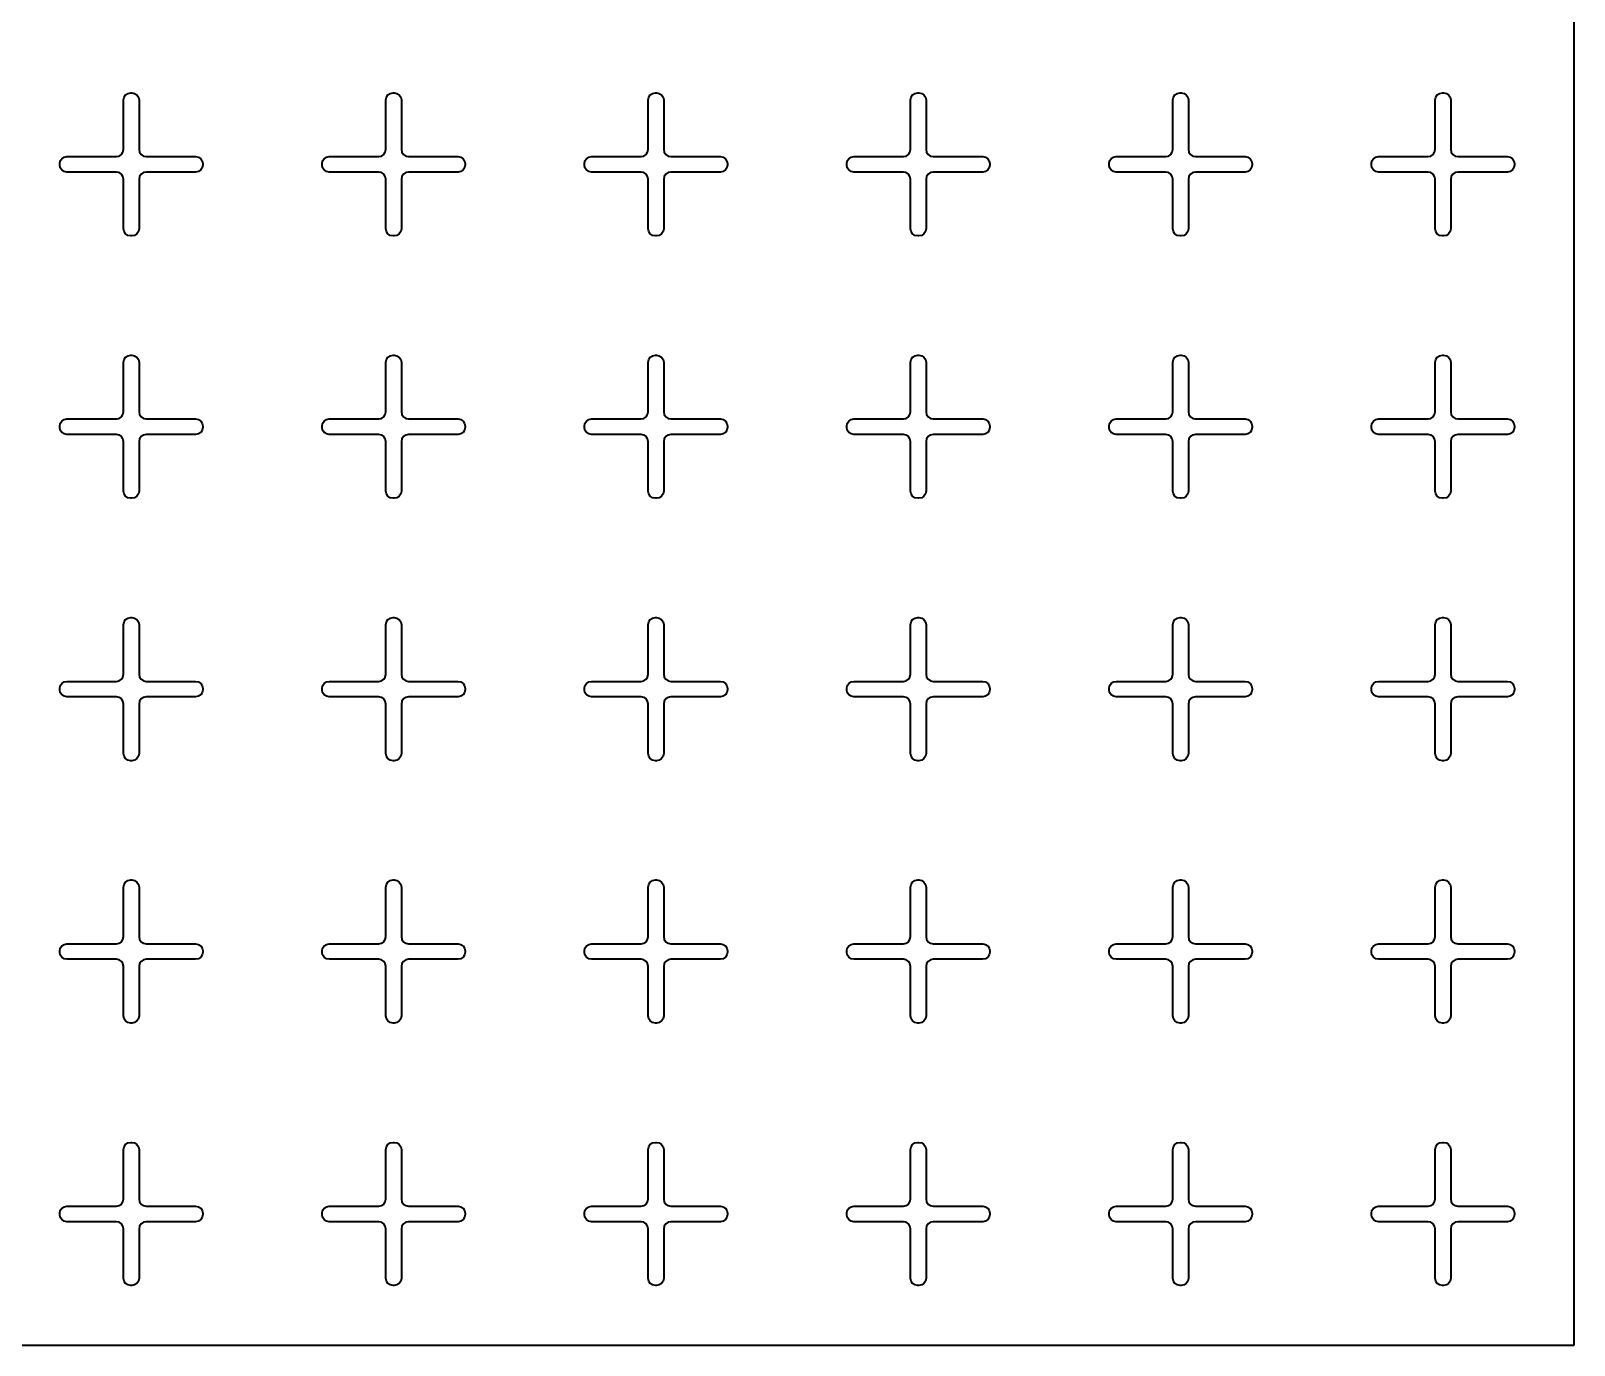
# Model space of a CAD drawing. Header units: millimetres. Extents: x 20 to 1230, y 108 to 2418.
# Drawn here: x 582 to 1230, y 108 to 659 of the extents above; entities that cross this region are included whole.
import ezdxf

# ---------------------------------------------------------------- set-up
doc = ezdxf.new("R2010")
doc.units = ezdxf.units.MM
doc.header["$LTSCALE"] = 0.75
doc.layers.add('Visible', color=7, linetype='Continuous', lineweight=35)

msp = doc.modelspace()

# ---------------------------------------------------------------- linework, layer by layer
at = {"layer": 'Visible'}
for p, q in [((1229.518911, 107.895709), (1229.518911, 2417.895709)), ((621.268911, 609.145709), (621.268911, 629.895709)), ((624.268911, 632.895709), (624.768911, 632.895709)), ((627.768911, 629.895709), (627.768911, 609.145709)), ((731.268911, 609.145709), (731.268911, 629.895709)), ((734.268911, 632.895709), (734.768911, 632.895709)), ((737.768911, 629.895709), (737.768911, 609.145709)), ((841.268911, 609.145709), (841.268911, 629.895709)), ((844.268911, 632.895709), (844.768911, 632.895709)), ((847.768911, 629.895709), (847.768911, 609.145709)), ((951.268911, 609.145709), (951.268911, 629.895709)), ((954.268911, 632.895709), (954.768911, 632.895709)), ((957.768911, 629.895709), (957.768911, 609.145709)), ((1061.268911, 609.145709), (1061.268911, 629.895709)), ((1064.268911, 632.895709), (1064.768911, 632.895709)), ((1067.768911, 629.895709), (1067.768911, 609.145709)), ((1171.268911, 609.145709), (1171.268911, 629.895709)), ((1174.268911, 632.895709), (1174.768911, 632.895709)), ((1177.768911, 629.895709), (1177.768911, 609.145709)), ((594.518911, 602.645709), (594.518911, 603.145709)), ((597.518911, 606.145709), (618.268911, 606.145709)), ((630.768911, 606.145709), (651.518911, 606.145709)), ((654.518911, 603.145709), (654.518911, 602.645709)), ((704.518911, 602.645709), (704.518911, 603.145709)), ((707.518911, 606.145709), (728.268911, 606.145709)), ((740.768911, 606.145709), (761.518911, 606.145709)), ((764.518911, 603.145709), (764.518911, 602.645709)), ((814.518911, 602.645709), (814.518911, 603.145709)), ((817.518911, 606.145709), (838.268911, 606.145709)), ((850.768911, 606.145709), (871.518911, 606.145709)), ((874.518911, 603.145709), (874.518911, 602.645709)), ((924.518911, 602.645709), (924.518911, 603.145709)), ((927.518911, 606.145709), (948.268911, 606.145709)), ((960.768911, 606.145709), (981.518911, 606.145709)), ((984.518911, 603.145709), (984.518911, 602.645709)), ((1034.518911, 602.645709), (1034.518911, 603.145709)), ((1037.518911, 606.145709), (1058.268911, 606.145709)), ((1070.768911, 606.145709), (1091.518911, 606.145709)), ((1094.518911, 603.145709), (1094.518911, 602.645709)), ((1144.518911, 602.645709), (1144.518911, 603.145709)), ((1147.518911, 606.145709), (1168.268911, 606.145709)), ((1180.768911, 606.145709), (1201.518911, 606.145709)), ((1204.518911, 603.145709), (1204.518911, 602.645709)), ((618.268911, 599.645709), (597.518911, 599.645709)), ((621.268911, 575.895709), (621.268911, 596.645709)), ((627.768911, 596.645709), (627.768911, 575.895709)), ((651.518911, 599.645709), (630.768911, 599.645709)), ((728.268911, 599.645709), (707.518911, 599.645709)), ((731.268911, 575.895709), (731.268911, 596.645709)), ((737.768911, 596.645709), (737.768911, 575.895709)), ((761.518911, 599.645709), (740.768911, 599.645709)), ((838.268911, 599.645709), (817.518911, 599.645709)), ((841.268911, 575.895709), (841.268911, 596.645709)), ((847.768911, 596.645709), (847.768911, 575.895709)), ((871.518911, 599.645709), (850.768911, 599.645709)), ((948.268911, 599.645709), (927.518911, 599.645709)), ((951.268911, 575.895709), (951.268911, 596.645709)), ((957.768911, 596.645709), (957.768911, 575.895709)), ((981.518911, 599.645709), (960.768911, 599.645709)), ((1058.268911, 599.645709), (1037.518911, 599.645709)), ((1061.268911, 575.895709), (1061.268911, 596.645709)), ((1067.768911, 596.645709), (1067.768911, 575.895709)), ((1091.518911, 599.645709), (1070.768911, 599.645709)), ((1168.268911, 599.645709), (1147.518911, 599.645709)), ((1171.268911, 575.895709), (1171.268911, 596.645709)), ((1177.768911, 596.645709), (1177.768911, 575.895709)), ((1201.518911, 599.645709), (1180.768911, 599.645709)), ((624.768911, 572.895709), (624.268911, 572.895709)), ((734.768911, 572.895709), (734.268911, 572.895709)), ((844.768911, 572.895709), (844.268911, 572.895709)), ((954.768911, 572.895709), (954.268911, 572.895709)), ((1064.768911, 572.895709), (1064.268911, 572.895709)), ((1174.768911, 572.895709), (1174.268911, 572.895709)), ((621.268911, 499.145709), (621.268911, 519.895709)), ((624.268911, 522.895709), (624.768911, 522.895709)), ((627.768911, 519.895709), (627.768911, 499.145709)), ((731.268911, 499.145709), (731.268911, 519.895709)), ((734.268911, 522.895709), (734.768911, 522.895709)), ((737.768911, 519.895709), (737.768911, 499.145709)), ((841.268911, 499.145709), (841.268911, 519.895709)), ((844.268911, 522.895709), (844.768911, 522.895709)), ((847.768911, 519.895709), (847.768911, 499.145709)), ((951.268911, 499.145709), (951.268911, 519.895709)), ((954.268911, 522.895709), (954.768911, 522.895709)), ((957.768911, 519.895709), (957.768911, 499.145709)), ((1061.268911, 499.145709), (1061.268911, 519.895709)), ((1064.268911, 522.895709), (1064.768911, 522.895709)), ((1067.768911, 519.895709), (1067.768911, 499.145709)), ((1171.268911, 499.145709), (1171.268911, 519.895709)), ((1174.268911, 522.895709), (1174.768911, 522.895709)), ((1177.768911, 519.895709), (1177.768911, 499.145709)), ((594.518911, 492.645709), (594.518911, 493.145709)), ((597.518911, 496.145709), (618.268911, 496.145709)), ((630.768911, 496.145709), (651.518911, 496.145709)), ((654.518911, 493.145709), (654.518911, 492.645709)), ((704.518911, 492.645709), (704.518911, 493.145709)), ((707.518911, 496.145709), (728.268911, 496.145709)), ((740.768911, 496.145709), (761.518911, 496.145709)), ((764.518911, 493.145709), (764.518911, 492.645709)), ((814.518911, 492.645709), (814.518911, 493.145709)), ((817.518911, 496.145709), (838.268911, 496.145709)), ((850.768911, 496.145709), (871.518911, 496.145709)), ((874.518911, 493.145709), (874.518911, 492.645709)), ((924.518911, 492.645709), (924.518911, 493.145709)), ((927.518911, 496.145709), (948.268911, 496.145709)), ((960.768911, 496.145709), (981.518911, 496.145709)), ((984.518911, 493.145709), (984.518911, 492.645709)), ((1034.518911, 492.645709), (1034.518911, 493.145709)), ((1037.518911, 496.145709), (1058.268911, 496.145709)), ((1070.768911, 496.145709), (1091.518911, 496.145709)), ((1094.518911, 493.145709), (1094.518911, 492.645709)), ((1144.518911, 492.645709), (1144.518911, 493.145709)), ((1147.518911, 496.145709), (1168.268911, 496.145709)), ((1180.768911, 496.145709), (1201.518911, 496.145709)), ((1204.518911, 493.145709), (1204.518911, 492.645709)), ((618.268911, 489.645709), (597.518911, 489.645709)), ((621.268911, 465.895709), (621.268911, 486.645709)), ((627.768911, 486.645709), (627.768911, 465.895709)), ((651.518911, 489.645709), (630.768911, 489.645709)), ((728.268911, 489.645709), (707.518911, 489.645709)), ((731.268911, 465.895709), (731.268911, 486.645709)), ((737.768911, 486.645709), (737.768911, 465.895709)), ((761.518911, 489.645709), (740.768911, 489.645709)), ((838.268911, 489.645709), (817.518911, 489.645709)), ((841.268911, 465.895709), (841.268911, 486.645709)), ((847.768911, 486.645709), (847.768911, 465.895709)), ((871.518911, 489.645709), (850.768911, 489.645709)), ((948.268911, 489.645709), (927.518911, 489.645709)), ((951.268911, 465.895709), (951.268911, 486.645709)), ((957.768911, 486.645709), (957.768911, 465.895709)), ((981.518911, 489.645709), (960.768911, 489.645709)), ((1058.268911, 489.645709), (1037.518911, 489.645709)), ((1061.268911, 465.895709), (1061.268911, 486.645709)), ((1067.768911, 486.645709), (1067.768911, 465.895709)), ((1091.518911, 489.645709), (1070.768911, 489.645709)), ((1168.268911, 489.645709), (1147.518911, 489.645709)), ((1171.268911, 465.895709), (1171.268911, 486.645709)), ((1177.768911, 486.645709), (1177.768911, 465.895709)), ((1201.518911, 489.645709), (1180.768911, 489.645709)), ((624.768911, 462.895709), (624.268911, 462.895709)), ((734.768911, 462.895709), (734.268911, 462.895709)), ((844.768911, 462.895709), (844.268911, 462.895709)), ((954.768911, 462.895709), (954.268911, 462.895709)), ((1064.768911, 462.895709), (1064.268911, 462.895709)), ((1174.768911, 462.895709), (1174.268911, 462.895709)), ((621.268911, 389.145709), (621.268911, 409.895709)), ((624.268911, 412.895709), (624.768911, 412.895709)), ((627.768911, 409.895709), (627.768911, 389.145709)), ((731.268911, 389.145709), (731.268911, 409.895709)), ((734.268911, 412.895709), (734.768911, 412.895709)), ((737.768911, 409.895709), (737.768911, 389.145709)), ((841.268911, 389.145709), (841.268911, 409.895709)), ((844.268911, 412.895709), (844.768911, 412.895709)), ((847.768911, 409.895709), (847.768911, 389.145709)), ((951.268911, 389.145709), (951.268911, 409.895709)), ((954.268911, 412.895709), (954.768911, 412.895709)), ((957.768911, 409.895709), (957.768911, 389.145709)), ((1061.268911, 389.145709), (1061.268911, 409.895709)), ((1064.268911, 412.895709), (1064.768911, 412.895709)), ((1067.768911, 409.895709), (1067.768911, 389.145709)), ((1171.268911, 389.145709), (1171.268911, 409.895709)), ((1174.268911, 412.895709), (1174.768911, 412.895709)), ((1177.768911, 409.895709), (1177.768911, 389.145709)), ((594.518911, 382.645709), (594.518911, 383.145709)), ((597.518911, 386.145709), (618.268911, 386.145709)), ((630.768911, 386.145709), (651.518911, 386.145709)), ((654.518911, 383.145709), (654.518911, 382.645709)), ((704.518911, 382.645709), (704.518911, 383.145709)), ((707.518911, 386.145709), (728.268911, 386.145709)), ((740.768911, 386.145709), (761.518911, 386.145709)), ((764.518911, 383.145709), (764.518911, 382.645709)), ((814.518911, 382.645709), (814.518911, 383.145709)), ((817.518911, 386.145709), (838.268911, 386.145709)), ((850.768911, 386.145709), (871.518911, 386.145709)), ((874.518911, 383.145709), (874.518911, 382.645709)), ((924.518911, 382.645709), (924.518911, 383.145709)), ((927.518911, 386.145709), (948.268911, 386.145709)), ((960.768911, 386.145709), (981.518911, 386.145709)), ((984.518911, 383.145709), (984.518911, 382.645709)), ((1034.518911, 382.645709), (1034.518911, 383.145709)), ((1037.518911, 386.145709), (1058.268911, 386.145709)), ((1070.768911, 386.145709), (1091.518911, 386.145709)), ((1094.518911, 383.145709), (1094.518911, 382.645709)), ((1144.518911, 382.645709), (1144.518911, 383.145709)), ((1147.518911, 386.145709), (1168.268911, 386.145709)), ((1180.768911, 386.145709), (1201.518911, 386.145709)), ((1204.518911, 383.145709), (1204.518911, 382.645709)), ((618.268911, 379.645709), (597.518911, 379.645709)), ((621.268911, 355.895709), (621.268911, 376.645709)), ((627.768911, 376.645709), (627.768911, 355.895709)), ((651.518911, 379.645709), (630.768911, 379.645709)), ((728.268911, 379.645709), (707.518911, 379.645709)), ((731.268911, 355.895709), (731.268911, 376.645709)), ((737.768911, 376.645709), (737.768911, 355.895709)), ((761.518911, 379.645709), (740.768911, 379.645709)), ((838.268911, 379.645709), (817.518911, 379.645709)), ((841.268911, 355.895709), (841.268911, 376.645709)), ((847.768911, 376.645709), (847.768911, 355.895709)), ((871.518911, 379.645709), (850.768911, 379.645709)), ((948.268911, 379.645709), (927.518911, 379.645709)), ((951.268911, 355.895709), (951.268911, 376.645709)), ((957.768911, 376.645709), (957.768911, 355.895709)), ((981.518911, 379.645709), (960.768911, 379.645709)), ((1058.268911, 379.645709), (1037.518911, 379.645709)), ((1061.268911, 355.895709), (1061.268911, 376.645709)), ((1067.768911, 376.645709), (1067.768911, 355.895709)), ((1091.518911, 379.645709), (1070.768911, 379.645709)), ((1168.268911, 379.645709), (1147.518911, 379.645709)), ((1171.268911, 355.895709), (1171.268911, 376.645709)), ((1177.768911, 376.645709), (1177.768911, 355.895709)), ((1201.518911, 379.645709), (1180.768911, 379.645709)), ((624.768911, 352.895709), (624.268911, 352.895709)), ((734.768911, 352.895709), (734.268911, 352.895709)), ((844.768911, 352.895709), (844.268911, 352.895709)), ((954.768911, 352.895709), (954.268911, 352.895709)), ((1064.768911, 352.895709), (1064.268911, 352.895709)), ((1174.768911, 352.895709), (1174.268911, 352.895709)), ((621.268911, 279.145709), (621.268911, 299.895709)), ((624.268911, 302.895709), (624.768911, 302.895709)), ((627.768911, 299.895709), (627.768911, 279.145709)), ((731.268911, 279.145709), (731.268911, 299.895709)), ((734.268911, 302.895709), (734.768911, 302.895709)), ((737.768911, 299.895709), (737.768911, 279.145709)), ((841.268911, 279.145709), (841.268911, 299.895709)), ((844.268911, 302.895709), (844.768911, 302.895709)), ((847.768911, 299.895709), (847.768911, 279.145709)), ((951.268911, 279.145709), (951.268911, 299.895709)), ((954.268911, 302.895709), (954.768911, 302.895709)), ((957.768911, 299.895709), (957.768911, 279.145709)), ((1061.268911, 279.145709), (1061.268911, 299.895709)), ((1064.268911, 302.895709), (1064.768911, 302.895709)), ((1067.768911, 299.895709), (1067.768911, 279.145709)), ((1171.268911, 279.145709), (1171.268911, 299.895709)), ((1174.268911, 302.895709), (1174.768911, 302.895709)), ((1177.768911, 299.895709), (1177.768911, 279.145709)), ((594.518911, 272.645709), (594.518911, 273.145709)), ((597.518911, 276.145709), (618.268911, 276.145709)), ((630.768911, 276.145709), (651.518911, 276.145709)), ((654.518911, 273.145709), (654.518911, 272.645709)), ((704.518911, 272.645709), (704.518911, 273.145709)), ((707.518911, 276.145709), (728.268911, 276.145709)), ((740.768911, 276.145709), (761.518911, 276.145709)), ((764.518911, 273.145709), (764.518911, 272.645709)), ((814.518911, 272.645709), (814.518911, 273.145709)), ((817.518911, 276.145709), (838.268911, 276.145709)), ((850.768911, 276.145709), (871.518911, 276.145709)), ((874.518911, 273.145709), (874.518911, 272.645709)), ((924.518911, 272.645709), (924.518911, 273.145709)), ((927.518911, 276.145709), (948.268911, 276.145709)), ((960.768911, 276.145709), (981.518911, 276.145709)), ((984.518911, 273.145709), (984.518911, 272.645709)), ((1034.518911, 272.645709), (1034.518911, 273.145709)), ((1037.518911, 276.145709), (1058.268911, 276.145709)), ((1070.768911, 276.145709), (1091.518911, 276.145709)), ((1094.518911, 273.145709), (1094.518911, 272.645709)), ((1144.518911, 272.645709), (1144.518911, 273.145709)), ((1147.518911, 276.145709), (1168.268911, 276.145709)), ((1180.768911, 276.145709), (1201.518911, 276.145709)), ((1204.518911, 273.145709), (1204.518911, 272.645709)), ((618.268911, 269.645709), (597.518911, 269.645709)), ((621.268911, 245.895709), (621.268911, 266.645709)), ((627.768911, 266.645709), (627.768911, 245.895709)), ((651.518911, 269.645709), (630.768911, 269.645709)), ((728.268911, 269.645709), (707.518911, 269.645709)), ((731.268911, 245.895709), (731.268911, 266.645709)), ((737.768911, 266.645709), (737.768911, 245.895709)), ((761.518911, 269.645709), (740.768911, 269.645709)), ((838.268911, 269.645709), (817.518911, 269.645709)), ((841.268911, 245.895709), (841.268911, 266.645709)), ((847.768911, 266.645709), (847.768911, 245.895709)), ((871.518911, 269.645709), (850.768911, 269.645709)), ((948.268911, 269.645709), (927.518911, 269.645709)), ((951.268911, 245.895709), (951.268911, 266.645709)), ((957.768911, 266.645709), (957.768911, 245.895709)), ((981.518911, 269.645709), (960.768911, 269.645709)), ((1058.268911, 269.645709), (1037.518911, 269.645709)), ((1061.268911, 245.895709), (1061.268911, 266.645709)), ((1067.768911, 266.645709), (1067.768911, 245.895709)), ((1091.518911, 269.645709), (1070.768911, 269.645709)), ((1168.268911, 269.645709), (1147.518911, 269.645709)), ((1171.268911, 245.895709), (1171.268911, 266.645709)), ((1177.768911, 266.645709), (1177.768911, 245.895709)), ((1201.518911, 269.645709), (1180.768911, 269.645709)), ((624.768911, 242.895709), (624.268911, 242.895709)), ((734.768911, 242.895709), (734.268911, 242.895709)), ((844.768911, 242.895709), (844.268911, 242.895709)), ((954.768911, 242.895709), (954.268911, 242.895709)), ((1064.768911, 242.895709), (1064.268911, 242.895709)), ((1174.768911, 242.895709), (1174.268911, 242.895709)), ((621.268911, 169.145709), (621.268911, 189.895709)), ((624.268911, 192.895709), (624.768911, 192.895709)), ((627.768911, 189.895709), (627.768911, 169.145709)), ((731.268911, 169.145709), (731.268911, 189.895709)), ((734.268911, 192.895709), (734.768911, 192.895709)), ((737.768911, 189.895709), (737.768911, 169.145709)), ((841.268911, 169.145709), (841.268911, 189.895709)), ((844.268911, 192.895709), (844.768911, 192.895709)), ((847.768911, 189.895709), (847.768911, 169.145709)), ((951.268911, 169.145709), (951.268911, 189.895709)), ((954.268911, 192.895709), (954.768911, 192.895709)), ((957.768911, 189.895709), (957.768911, 169.145709)), ((1061.268911, 169.145709), (1061.268911, 189.895709)), ((1064.268911, 192.895709), (1064.768911, 192.895709)), ((1067.768911, 189.895709), (1067.768911, 169.145709)), ((1171.268911, 169.145709), (1171.268911, 189.895709)), ((1174.268911, 192.895709), (1174.768911, 192.895709)), ((1177.768911, 189.895709), (1177.768911, 169.145709)), ((594.518911, 162.645709), (594.518911, 163.145709)), ((597.518911, 166.145709), (618.268911, 166.145709)), ((630.768911, 166.145709), (651.518911, 166.145709)), ((654.518911, 163.145709), (654.518911, 162.645709)), ((704.518911, 162.645709), (704.518911, 163.145709)), ((707.518911, 166.145709), (728.268911, 166.145709)), ((740.768911, 166.145709), (761.518911, 166.145709)), ((764.518911, 163.145709), (764.518911, 162.645709)), ((814.518911, 162.645709), (814.518911, 163.145709)), ((817.518911, 166.145709), (838.268911, 166.145709)), ((850.768911, 166.145709), (871.518911, 166.145709)), ((874.518911, 163.145709), (874.518911, 162.645709)), ((924.518911, 162.645709), (924.518911, 163.145709)), ((927.518911, 166.145709), (948.268911, 166.145709)), ((960.768911, 166.145709), (981.518911, 166.145709)), ((984.518911, 163.145709), (984.518911, 162.645709)), ((1034.518911, 162.645709), (1034.518911, 163.145709)), ((1037.518911, 166.145709), (1058.268911, 166.145709)), ((1070.768911, 166.145709), (1091.518911, 166.145709)), ((1094.518911, 163.145709), (1094.518911, 162.645709)), ((1144.518911, 162.645709), (1144.518911, 163.145709)), ((1147.518911, 166.145709), (1168.268911, 166.145709)), ((1180.768911, 166.145709), (1201.518911, 166.145709)), ((1204.518911, 163.145709), (1204.518911, 162.645709)), ((618.268911, 159.645709), (597.518911, 159.645709)), ((621.268911, 135.895709), (621.268911, 156.645709)), ((627.768911, 156.645709), (627.768911, 135.895709)), ((651.518911, 159.645709), (630.768911, 159.645709)), ((728.268911, 159.645709), (707.518911, 159.645709)), ((731.268911, 135.895709), (731.268911, 156.645709)), ((737.768911, 156.645709), (737.768911, 135.895709)), ((761.518911, 159.645709), (740.768911, 159.645709)), ((838.268911, 159.645709), (817.518911, 159.645709)), ((841.268911, 135.895709), (841.268911, 156.645709)), ((847.768911, 156.645709), (847.768911, 135.895709)), ((871.518911, 159.645709), (850.768911, 159.645709)), ((948.268911, 159.645709), (927.518911, 159.645709)), ((951.268911, 135.895709), (951.268911, 156.645709)), ((957.768911, 156.645709), (957.768911, 135.895709)), ((981.518911, 159.645709), (960.768911, 159.645709)), ((1058.268911, 159.645709), (1037.518911, 159.645709)), ((1061.268911, 135.895709), (1061.268911, 156.645709)), ((1067.768911, 156.645709), (1067.768911, 135.895709)), ((1091.518911, 159.645709), (1070.768911, 159.645709)), ((1168.268911, 159.645709), (1147.518911, 159.645709)), ((1171.268911, 135.895709), (1171.268911, 156.645709)), ((1177.768911, 156.645709), (1177.768911, 135.895709)), ((1201.518911, 159.645709), (1180.768911, 159.645709)), ((624.768911, 132.895709), (624.268911, 132.895709)), ((734.768911, 132.895709), (734.268911, 132.895709)), ((844.768911, 132.895709), (844.268911, 132.895709)), ((954.768911, 132.895709), (954.268911, 132.895709)), ((1064.768911, 132.895709), (1064.268911, 132.895709)), ((1174.768911, 132.895709), (1174.268911, 132.895709)), ((19.518911, 107.895709), (1229.518911, 107.895709))]:
    msp.add_line(p, q, dxfattribs=at)
at = {"layer": 'Visible', "extrusion": (0, 0, -1)}
for centre, start, end in [((-624.268911, 629.895709), 0, 90), ((-624.768911, 629.895709), 90, 180), ((-734.268911, 629.895709), 0, 90), ((-734.768911, 629.895709), 90, 180), ((-844.268911, 629.895709), 0, 90), ((-844.768911, 629.895709), 90, 180), ((-954.268911, 629.895709), 0, 90), ((-954.768911, 629.895709), 90, 180), ((-1064.268911, 629.895709), 0, 90), ((-1064.768911, 629.895709), 90, 180), ((-1174.268911, 629.895709), 0, 90), ((-1174.768911, 629.895709), 90, 180), ((-597.518911, 603.145709), 0, 90), ((-597.518911, 602.645709), 270, 0), ((-651.518911, 603.145709), 90, 180), ((-651.518911, 602.645709), 180, 270), ((-707.518911, 603.145709), 0, 90), ((-707.518911, 602.645709), 270, 0), ((-761.518911, 603.145709), 90, 180), ((-761.518911, 602.645709), 180, 270), ((-817.518911, 603.145709), 0, 90), ((-817.518911, 602.645709), 270, 0), ((-871.518911, 603.145709), 90, 180), ((-871.518911, 602.645709), 180, 270), ((-927.518911, 603.145709), 0, 90), ((-927.518911, 602.645709), 270, 0), ((-981.518911, 603.145709), 90, 180), ((-981.518911, 602.645709), 180, 270), ((-1037.518911, 603.145709), 0, 90), ((-1037.518911, 602.645709), 270, 0), ((-1091.518911, 603.145709), 90, 180), ((-1091.518911, 602.645709), 180, 270), ((-1147.518911, 603.145709), 0, 90), ((-1147.518911, 602.645709), 270, 0), ((-1201.518911, 603.145709), 90, 180), ((-1201.518911, 602.645709), 180, 270), ((-624.268911, 575.895709), 270, 0), ((-624.768911, 575.895709), 180, 270), ((-734.268911, 575.895709), 270, 0), ((-734.768911, 575.895709), 180, 270), ((-844.268911, 575.895709), 270, 0), ((-844.768911, 575.895709), 180, 270), ((-954.268911, 575.895709), 270, 0), ((-954.768911, 575.895709), 180, 270), ((-1064.268911, 575.895709), 270, 0), ((-1064.768911, 575.895709), 180, 270), ((-1174.268911, 575.895709), 270, 0), ((-1174.768911, 575.895709), 180, 270), ((-624.268911, 519.895709), 0, 90), ((-624.768911, 519.895709), 90, 180), ((-734.268911, 519.895709), 0, 90), ((-734.768911, 519.895709), 90, 180), ((-844.268911, 519.895709), 0, 90), ((-844.768911, 519.895709), 90, 180), ((-954.268911, 519.895709), 0, 90), ((-954.768911, 519.895709), 90, 180), ((-1064.268911, 519.895709), 0, 90), ((-1064.768911, 519.895709), 90, 180), ((-1174.268911, 519.895709), 0, 90), ((-1174.768911, 519.895709), 90, 180), ((-597.518911, 493.145709), 0, 90), ((-597.518911, 492.645709), 270, 0), ((-651.518911, 493.145709), 90, 180), ((-651.518911, 492.645709), 180, 270), ((-707.518911, 493.145709), 0, 90), ((-707.518911, 492.645709), 270, 0), ((-761.518911, 493.145709), 90, 180), ((-761.518911, 492.645709), 180, 270), ((-817.518911, 493.145709), 0, 90), ((-817.518911, 492.645709), 270, 0), ((-871.518911, 493.145709), 90, 180), ((-871.518911, 492.645709), 180, 270), ((-927.518911, 493.145709), 0, 90), ((-927.518911, 492.645709), 270, 0), ((-981.518911, 493.145709), 90, 180), ((-981.518911, 492.645709), 180, 270), ((-1037.518911, 493.145709), 0, 90), ((-1037.518911, 492.645709), 270, 0), ((-1091.518911, 493.145709), 90, 180), ((-1091.518911, 492.645709), 180, 270), ((-1147.518911, 493.145709), 0, 90), ((-1147.518911, 492.645709), 270, 0), ((-1201.518911, 493.145709), 90, 180), ((-1201.518911, 492.645709), 180, 270), ((-624.268911, 465.895709), 270, 0), ((-624.768911, 465.895709), 180, 270), ((-734.268911, 465.895709), 270, 0), ((-734.768911, 465.895709), 180, 270), ((-844.268911, 465.895709), 270, 0), ((-844.768911, 465.895709), 180, 270), ((-954.268911, 465.895709), 270, 0), ((-954.768911, 465.895709), 180, 270), ((-1064.268911, 465.895709), 270, 0), ((-1064.768911, 465.895709), 180, 270), ((-1174.268911, 465.895709), 270, 0), ((-1174.768911, 465.895709), 180, 270), ((-624.268911, 409.895709), 0, 90), ((-624.768911, 409.895709), 90, 180), ((-734.268911, 409.895709), 0, 90), ((-734.768911, 409.895709), 90, 180), ((-844.268911, 409.895709), 0, 90), ((-844.768911, 409.895709), 90, 180), ((-954.268911, 409.895709), 0, 90), ((-954.768911, 409.895709), 90, 180), ((-1064.268911, 409.895709), 0, 90), ((-1064.768911, 409.895709), 90, 180), ((-1174.268911, 409.895709), 0, 90), ((-1174.768911, 409.895709), 90, 180), ((-597.518911, 383.145709), 0, 90), ((-597.518911, 382.645709), 270, 0), ((-651.518911, 383.145709), 90, 180), ((-651.518911, 382.645709), 180, 270), ((-707.518911, 383.145709), 0, 90), ((-707.518911, 382.645709), 270, 0), ((-761.518911, 383.145709), 90, 180), ((-761.518911, 382.645709), 180, 270), ((-817.518911, 383.145709), 0, 90), ((-817.518911, 382.645709), 270, 0), ((-871.518911, 383.145709), 90, 180), ((-871.518911, 382.645709), 180, 270), ((-927.518911, 383.145709), 0, 90), ((-927.518911, 382.645709), 270, 0), ((-981.518911, 383.145709), 90, 180), ((-981.518911, 382.645709), 180, 270), ((-1037.518911, 383.145709), 0, 90), ((-1037.518911, 382.645709), 270, 0), ((-1091.518911, 383.145709), 90, 180), ((-1091.518911, 382.645709), 180, 270), ((-1147.518911, 383.145709), 0, 90), ((-1147.518911, 382.645709), 270, 0), ((-1201.518911, 383.145709), 90, 180), ((-1201.518911, 382.645709), 180, 270), ((-624.268911, 355.895709), 270, 0), ((-624.768911, 355.895709), 180, 270), ((-734.268911, 355.895709), 270, 0), ((-734.768911, 355.895709), 180, 270), ((-844.268911, 355.895709), 270, 0), ((-844.768911, 355.895709), 180, 270), ((-954.268911, 355.895709), 270, 0), ((-954.768911, 355.895709), 180, 270), ((-1064.268911, 355.895709), 270, 0), ((-1064.768911, 355.895709), 180, 270), ((-1174.268911, 355.895709), 270, 0), ((-1174.768911, 355.895709), 180, 270), ((-624.268911, 299.895709), 0, 90), ((-624.768911, 299.895709), 90, 180), ((-734.268911, 299.895709), 0, 90), ((-734.768911, 299.895709), 90, 180), ((-844.268911, 299.895709), 0, 90), ((-844.768911, 299.895709), 90, 180), ((-954.268911, 299.895709), 0, 90), ((-954.768911, 299.895709), 90, 180), ((-1064.268911, 299.895709), 0, 90), ((-1064.768911, 299.895709), 90, 180), ((-1174.268911, 299.895709), 0, 90), ((-1174.768911, 299.895709), 90, 180), ((-597.518911, 273.145709), 0, 90), ((-597.518911, 272.645709), 270, 0), ((-651.518911, 273.145709), 90, 180), ((-651.518911, 272.645709), 180, 270), ((-707.518911, 273.145709), 0, 90), ((-707.518911, 272.645709), 270, 0), ((-761.518911, 273.145709), 90, 180), ((-761.518911, 272.645709), 180, 270), ((-817.518911, 273.145709), 0, 90), ((-817.518911, 272.645709), 270, 0), ((-871.518911, 273.145709), 90, 180), ((-871.518911, 272.645709), 180, 270), ((-927.518911, 273.145709), 0, 90), ((-927.518911, 272.645709), 270, 0), ((-981.518911, 273.145709), 90, 180), ((-981.518911, 272.645709), 180, 270), ((-1037.518911, 273.145709), 0, 90), ((-1037.518911, 272.645709), 270, 0), ((-1091.518911, 273.145709), 90, 180), ((-1091.518911, 272.645709), 180, 270), ((-1147.518911, 273.145709), 0, 90), ((-1147.518911, 272.645709), 270, 0), ((-1201.518911, 273.145709), 90, 180), ((-1201.518911, 272.645709), 180, 270), ((-624.268911, 245.895709), 270, 0), ((-624.768911, 245.895709), 180, 270), ((-734.268911, 245.895709), 270, 0), ((-734.768911, 245.895709), 180, 270), ((-844.268911, 245.895709), 270, 0), ((-844.768911, 245.895709), 180, 270), ((-954.268911, 245.895709), 270, 0), ((-954.768911, 245.895709), 180, 270), ((-1064.268911, 245.895709), 270, 0), ((-1064.768911, 245.895709), 180, 270), ((-1174.268911, 245.895709), 270, 0), ((-1174.768911, 245.895709), 180, 270), ((-624.268911, 189.895709), 0, 90), ((-624.768911, 189.895709), 90, 180), ((-734.268911, 189.895709), 0, 90), ((-734.768911, 189.895709), 90, 180), ((-844.268911, 189.895709), 0, 90), ((-844.768911, 189.895709), 90, 180), ((-954.268911, 189.895709), 0, 90), ((-954.768911, 189.895709), 90, 180), ((-1064.268911, 189.895709), 0, 90), ((-1064.768911, 189.895709), 90, 180), ((-1174.268911, 189.895709), 0, 90), ((-1174.768911, 189.895709), 90, 180), ((-597.518911, 163.145709), 0, 90), ((-597.518911, 162.645709), 270, 0), ((-651.518911, 163.145709), 90, 180), ((-651.518911, 162.645709), 180, 270), ((-707.518911, 163.145709), 0, 90), ((-707.518911, 162.645709), 270, 0), ((-761.518911, 163.145709), 90, 180), ((-761.518911, 162.645709), 180, 270), ((-817.518911, 163.145709), 0, 90), ((-817.518911, 162.645709), 270, 0), ((-871.518911, 163.145709), 90, 180), ((-871.518911, 162.645709), 180, 270), ((-927.518911, 163.145709), 0, 90), ((-927.518911, 162.645709), 270, 0), ((-981.518911, 163.145709), 90, 180), ((-981.518911, 162.645709), 180, 270), ((-1037.518911, 163.145709), 0, 90), ((-1037.518911, 162.645709), 270, 0), ((-1091.518911, 163.145709), 90, 180), ((-1091.518911, 162.645709), 180, 270), ((-1147.518911, 163.145709), 0, 90), ((-1147.518911, 162.645709), 270, 0), ((-1201.518911, 163.145709), 90, 180), ((-1201.518911, 162.645709), 180, 270), ((-624.268911, 135.895709), 270, 0), ((-624.768911, 135.895709), 180, 270), ((-734.268911, 135.895709), 270, 0), ((-734.768911, 135.895709), 180, 270), ((-844.268911, 135.895709), 270, 0), ((-844.768911, 135.895709), 180, 270), ((-954.268911, 135.895709), 270, 0), ((-954.768911, 135.895709), 180, 270), ((-1064.268911, 135.895709), 270, 0), ((-1064.768911, 135.895709), 180, 270), ((-1174.268911, 135.895709), 270, 0), ((-1174.768911, 135.895709), 180, 270)]:
    msp.add_arc(centre, 3, start, end, dxfattribs=at)
at = {"layer": 'Visible'}
for centre, start, end in [((618.268911, 609.145709), 270, 0), ((630.768911, 609.145709), 180, 270), ((728.268911, 609.145709), 270, 0), ((740.768911, 609.145709), 180, 270), ((838.268911, 609.145709), 270, 0), ((850.768911, 609.145709), 180, 270), ((948.268911, 609.145709), 270, 0), ((960.768911, 609.145709), 180, 270), ((1058.268911, 609.145709), 270, 0), ((1070.768911, 609.145709), 180, 270), ((1168.268911, 609.145709), 270, 0), ((1180.768911, 609.145709), 180, 270), ((618.268911, 596.645709), 360, 90), ((630.768911, 596.645709), 90, 180), ((728.268911, 596.645709), 360, 90), ((740.768911, 596.645709), 90, 180), ((838.268911, 596.645709), 360, 90), ((850.768911, 596.645709), 90, 180), ((948.268911, 596.645709), 360, 90), ((960.768911, 596.645709), 90, 180), ((1058.268911, 596.645709), 360, 90), ((1070.768911, 596.645709), 90, 180), ((1168.268911, 596.645709), 360, 90), ((1180.768911, 596.645709), 90, 180), ((618.268911, 499.145709), 270, 0), ((630.768911, 499.145709), 180, 270), ((728.268911, 499.145709), 270, 0), ((740.768911, 499.145709), 180, 270), ((838.268911, 499.145709), 270, 0), ((850.768911, 499.145709), 180, 270), ((948.268911, 499.145709), 270, 0), ((960.768911, 499.145709), 180, 270), ((1058.268911, 499.145709), 270, 0), ((1070.768911, 499.145709), 180, 270), ((1168.268911, 499.145709), 270, 0), ((1180.768911, 499.145709), 180, 270), ((618.268911, 486.645709), 360, 90), ((630.768911, 486.645709), 90, 180), ((728.268911, 486.645709), 360, 90), ((740.768911, 486.645709), 90, 180), ((838.268911, 486.645709), 360, 90), ((850.768911, 486.645709), 90, 180), ((948.268911, 486.645709), 360, 90), ((960.768911, 486.645709), 90, 180), ((1058.268911, 486.645709), 360, 90), ((1070.768911, 486.645709), 90, 180), ((1168.268911, 486.645709), 360, 90), ((1180.768911, 486.645709), 90, 180), ((618.268911, 389.145709), 270, 0), ((630.768911, 389.145709), 180, 270), ((728.268911, 389.145709), 270, 0), ((740.768911, 389.145709), 180, 270), ((838.268911, 389.145709), 270, 0), ((850.768911, 389.145709), 180, 270), ((948.268911, 389.145709), 270, 0), ((960.768911, 389.145709), 180, 270), ((1058.268911, 389.145709), 270, 0), ((1070.768911, 389.145709), 180, 270), ((1168.268911, 389.145709), 270, 0), ((1180.768911, 389.145709), 180, 270), ((618.268911, 376.645709), 360, 90), ((630.768911, 376.645709), 90, 180), ((728.268911, 376.645709), 360, 90), ((740.768911, 376.645709), 90, 180), ((838.268911, 376.645709), 360, 90), ((850.768911, 376.645709), 90, 180), ((948.268911, 376.645709), 360, 90), ((960.768911, 376.645709), 90, 180), ((1058.268911, 376.645709), 360, 90), ((1070.768911, 376.645709), 90, 180), ((1168.268911, 376.645709), 360, 90), ((1180.768911, 376.645709), 90, 180), ((618.268911, 279.145709), 270, 0), ((630.768911, 279.145709), 180, 270), ((728.268911, 279.145709), 270, 0), ((740.768911, 279.145709), 180, 270), ((838.268911, 279.145709), 270, 0), ((850.768911, 279.145709), 180, 270), ((948.268911, 279.145709), 270, 0), ((960.768911, 279.145709), 180, 270), ((1058.268911, 279.145709), 270, 0), ((1070.768911, 279.145709), 180, 270), ((1168.268911, 279.145709), 270, 0), ((1180.768911, 279.145709), 180, 270), ((618.268911, 266.645709), 360, 90), ((630.768911, 266.645709), 90, 180), ((728.268911, 266.645709), 360, 90), ((740.768911, 266.645709), 90, 180), ((838.268911, 266.645709), 360, 90), ((850.768911, 266.645709), 90, 180), ((948.268911, 266.645709), 360, 90), ((960.768911, 266.645709), 90, 180), ((1058.268911, 266.645709), 360, 90), ((1070.768911, 266.645709), 90, 180), ((1168.268911, 266.645709), 360, 90), ((1180.768911, 266.645709), 90, 180), ((618.268911, 169.145709), 270, 0), ((630.768911, 169.145709), 180, 270), ((728.268911, 169.145709), 270, 0), ((740.768911, 169.145709), 180, 270), ((838.268911, 169.145709), 270, 0), ((850.768911, 169.145709), 180, 270), ((948.268911, 169.145709), 270, 0), ((960.768911, 169.145709), 180, 270), ((1058.268911, 169.145709), 270, 0), ((1070.768911, 169.145709), 180, 270), ((1168.268911, 169.145709), 270, 0), ((1180.768911, 169.145709), 180, 270), ((618.268911, 156.645709), 360, 90), ((630.768911, 156.645709), 90, 180), ((728.268911, 156.645709), 360, 90), ((740.768911, 156.645709), 90, 180), ((838.268911, 156.645709), 360, 90), ((850.768911, 156.645709), 90, 180), ((948.268911, 156.645709), 360, 90), ((960.768911, 156.645709), 90, 180), ((1058.268911, 156.645709), 360, 90), ((1070.768911, 156.645709), 90, 180), ((1168.268911, 156.645709), 360, 90), ((1180.768911, 156.645709), 90, 180)]:
    msp.add_arc(centre, 3, start, end, dxfattribs=at)

doc.saveas('drawing.dxf')
